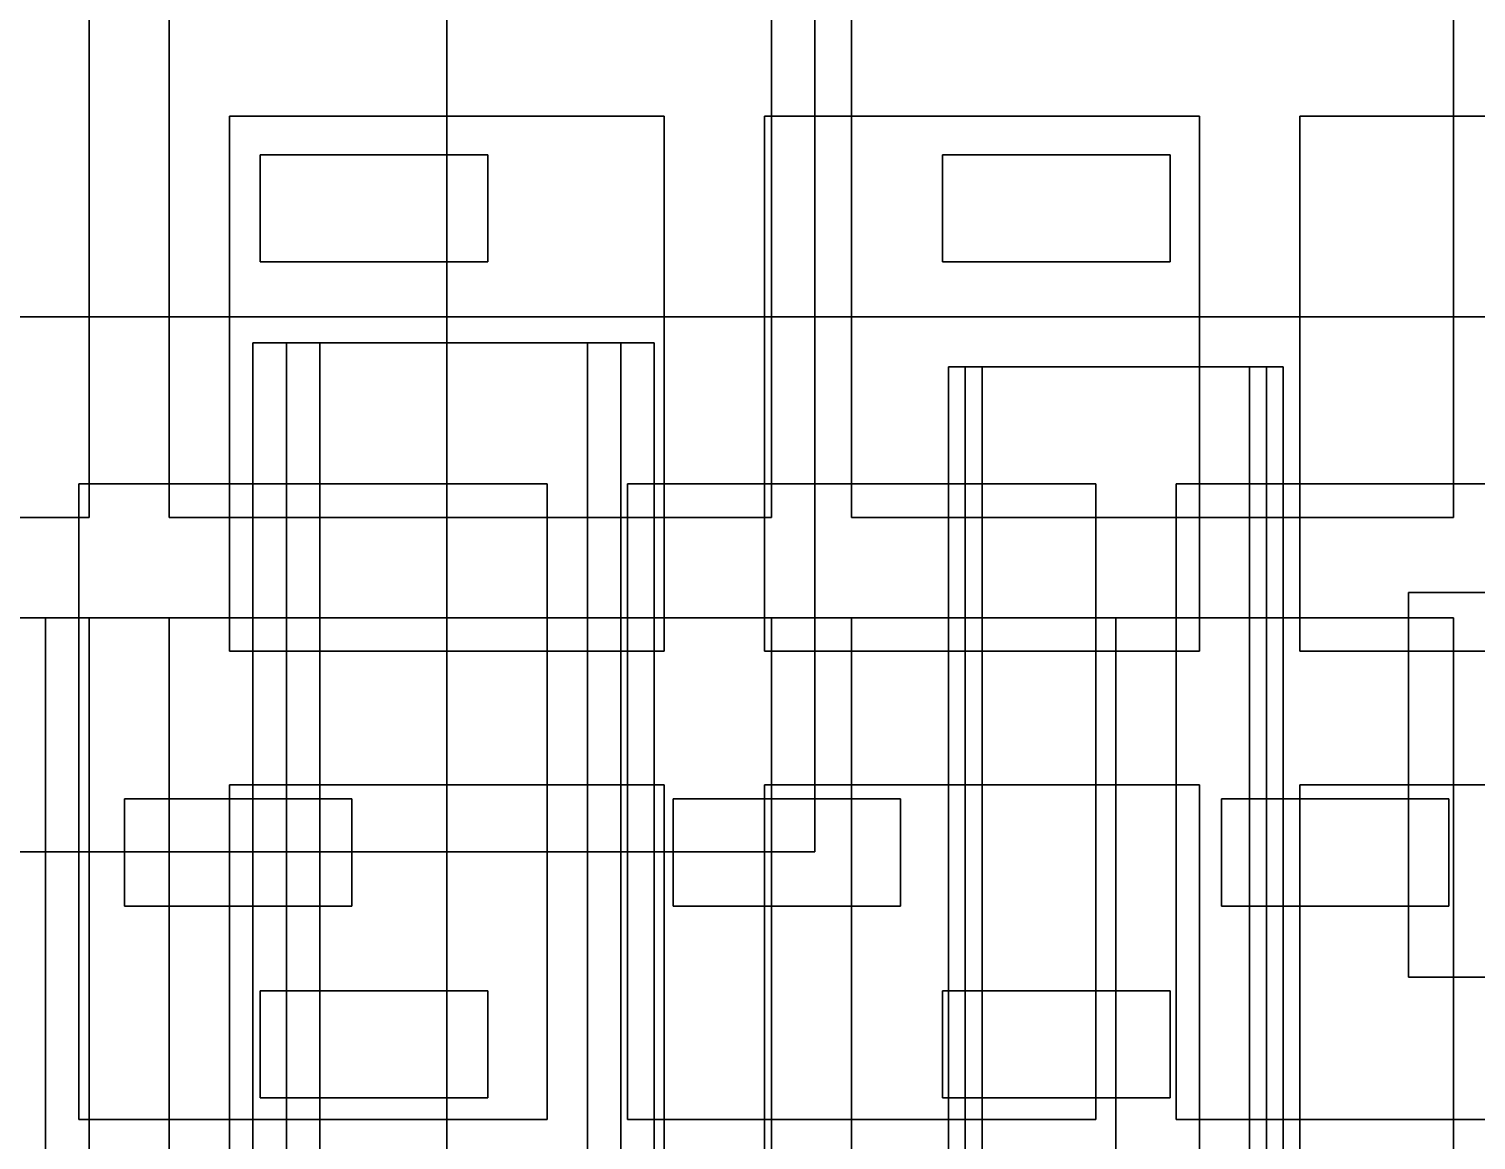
# Model space of a CAD drawing. Header units: feet. Extents: x -228 to 222, y -147 to 142.
# Drawn here: x -142.5 to -99.23, y 27.38 to 60.61 of the extents above; entities that cross this region are included whole.
import ezdxf

# ---------------------------------------------------------------- set-up
doc = ezdxf.new("R2010")
doc.units = ezdxf.units.FT
for name, color, linetype in [('bed', 7, 'CONTINUOUS'), ('corridor_clean', 7, 'CONTINUOUS'), ('corridor_patient', 7, 'CONTINUOUS'), ('corridor_public', 7, 'CONTINUOUS'), ('corridor_restricted', 7, 'CONTINUOUS'), ('corridor_soiled', 7, 'CONTINUOUS'), ('corridor_sterile', 7, 'CONTINUOUS'), ('ed', 7, 'CONTINUOUS'), ('elevator_service', 7, 'CONTINUOUS'), ('floor', 7, 'CONTINUOUS'), ('icu', 7, 'CONTINUOUS'), ('isolation_bed', 7, 'CONTINUOUS'), ('med_surg', 7, 'CONTINUOUS'), ('oncology', 7, 'CONTINUOUS'), ('procedure', 7, 'CONTINUOUS'), ('telemetry', 7, 'CONTINUOUS')]:
    doc.layers.add(name, color=color, linetype=linetype)

msp = doc.modelspace()

# ---------------------------------------------------------------- linework, layer by layer
at = {"layer": 'bed'}
for points in [[(-128.78, 56.84, 63.75), (-135.58, 56.84, 63.75), (-135.58, 56.84, 65.95), (-128.78, 56.84, 65.95)], [(-135.58, 56.84, 63.75), (-135.58, 53.64, 63.75), (-135.58, 53.64, 65.95), (-135.58, 56.84, 65.95)], [(-135.58, 53.64, 65.95), (-128.78, 53.64, 65.95), (-128.78, 56.84, 65.95), (-135.58, 56.84, 65.95)], [(-135.58, 53.64, 63.75), (-135.58, 56.84, 63.75), (-128.78, 56.84, 63.75), (-128.78, 53.64, 63.75)], [(-128.78, 53.64, 63.75), (-128.78, 56.84, 63.75), (-128.78, 56.84, 65.95), (-128.78, 53.64, 65.95)], [(-108.38, 56.84, 63.75), (-115.18, 56.84, 63.75), (-115.18, 56.84, 65.95), (-108.38, 56.84, 65.95)], [(-115.18, 56.84, 63.75), (-115.18, 53.64, 63.75), (-115.18, 53.64, 65.95), (-115.18, 56.84, 65.95)], [(-115.18, 53.64, 65.95), (-108.38, 53.64, 65.95), (-108.38, 56.84, 65.95), (-115.18, 56.84, 65.95)], [(-115.18, 53.64, 63.75), (-115.18, 56.84, 63.75), (-108.38, 56.84, 63.75), (-108.38, 53.64, 63.75)], [(-108.38, 53.64, 63.75), (-108.38, 56.84, 63.75), (-108.38, 56.84, 65.95), (-108.38, 53.64, 65.95)], [(-135.58, 53.64, 63.75), (-128.78, 53.64, 63.75), (-128.78, 53.64, 65.95), (-135.58, 53.64, 65.95)], [(-115.18, 53.64, 63.75), (-108.38, 53.64, 63.75), (-108.38, 53.64, 65.95), (-115.18, 53.64, 65.95)], [(-100.04, 37.58, 108.75), (-106.84, 37.58, 108.75), (-106.84, 37.58, 110.95), (-100.04, 37.58, 110.95)], [(-106.84, 37.58, 108.75), (-106.84, 34.38, 108.75), (-106.84, 34.38, 110.95), (-106.84, 37.58, 110.95)], [(-106.84, 34.38, 110.95), (-100.04, 34.38, 110.95), (-100.04, 37.58, 110.95), (-106.84, 37.58, 110.95)], [(-106.84, 34.38, 108.75), (-106.84, 37.58, 108.75), (-100.04, 37.58, 108.75), (-100.04, 34.38, 108.75)], [(-100.04, 34.38, 108.75), (-100.04, 37.58, 108.75), (-100.04, 37.58, 110.95), (-100.04, 34.38, 110.95)], [(-106.84, 34.38, 108.75), (-100.04, 34.38, 108.75), (-100.04, 34.38, 110.95), (-106.84, 34.38, 110.95)], [(-128.78, 31.84, 63.75), (-135.58, 31.84, 63.75), (-135.58, 31.84, 65.95), (-128.78, 31.84, 65.95)], [(-135.58, 31.84, 63.75), (-135.58, 28.64, 63.75), (-135.58, 28.64, 65.95), (-135.58, 31.84, 65.95)], [(-135.58, 28.64, 65.95), (-128.78, 28.64, 65.95), (-128.78, 31.84, 65.95), (-135.58, 31.84, 65.95)], [(-135.58, 28.64, 63.75), (-135.58, 31.84, 63.75), (-128.78, 31.84, 63.75), (-128.78, 28.64, 63.75)], [(-128.78, 28.64, 63.75), (-128.78, 31.84, 63.75), (-128.78, 31.84, 65.95), (-128.78, 28.64, 65.95)], [(-108.38, 31.84, 63.75), (-115.18, 31.84, 63.75), (-115.18, 31.84, 65.95), (-108.38, 31.84, 65.95)], [(-115.18, 31.84, 63.75), (-115.18, 28.64, 63.75), (-115.18, 28.64, 65.95), (-115.18, 31.84, 65.95)], [(-115.18, 28.64, 65.95), (-108.38, 28.64, 65.95), (-108.38, 31.84, 65.95), (-115.18, 31.84, 65.95)], [(-115.18, 28.64, 63.75), (-115.18, 31.84, 63.75), (-108.38, 31.84, 63.75), (-108.38, 28.64, 63.75)], [(-108.38, 28.64, 63.75), (-108.38, 31.84, 63.75), (-108.38, 31.84, 65.95), (-108.38, 28.64, 65.95)], [(-135.58, 28.64, 63.75), (-128.78, 28.64, 63.75), (-128.78, 28.64, 65.95), (-135.58, 28.64, 65.95)], [(-115.18, 28.64, 63.75), (-108.38, 28.64, 63.75), (-108.38, 28.64, 65.95), (-115.18, 28.64, 65.95)]]:
    msp.add_3dface(points, dxfattribs=at)
at = {"layer": 'corridor_clean'}
for points in [[(-124.8, 51.22, 17.4), (-134.8, 51.22, 17.4), (-134.8, 51.22, 18.6), (-124.8, 51.22, 18.6)], [(-134.8, 51.22, 17.4), (-134.8, -37.78, 17.4), (-134.8, -37.78, 18.6), (-134.8, 51.22, 18.6)], [(-134.8, -37.78, 18.6), (-124.8, -37.78, 18.6), (-124.8, 51.22, 18.6), (-134.8, 51.22, 18.6)], [(-134.8, -37.78, 17.4), (-134.8, 51.22, 17.4), (-124.8, 51.22, 17.4), (-124.8, -37.78, 17.4)], [(-124.8, -37.78, 17.4), (-124.8, 51.22, 17.4), (-124.8, 51.22, 18.6), (-124.8, -37.78, 18.6)], [(-106, 50.5, 212.4), (-114, 50.5, 212.4), (-114, 50.5, 213.6), (-106, 50.5, 213.6)], [(-114, 50.5, 212.4), (-114, -38.5, 212.4), (-114, -38.5, 213.6), (-114, 50.5, 213.6)], [(-114, -38.5, 213.6), (-106, -38.5, 213.6), (-106, 50.5, 213.6), (-114, 50.5, 213.6)], [(-114, -38.5, 212.4), (-114, 50.5, 212.4), (-106, 50.5, 212.4), (-106, -38.5, 212.4)], [(-106, -38.5, 212.4), (-106, 50.5, 212.4), (-106, 50.5, 213.6), (-106, -38.5, 213.6)]]:
    msp.add_3dface(points, dxfattribs=at)
at = {"layer": 'corridor_patient'}
for points in [[(-123.8, 51.22, 32.4), (-135.8, 51.22, 32.4), (-135.8, 51.22, 33.6), (-123.8, 51.22, 33.6)], [(-135.8, 51.22, 32.4), (-135.8, -37.78, 32.4), (-135.8, -37.78, 33.6), (-135.8, 51.22, 33.6)], [(-135.8, -37.78, 33.6), (-123.8, -37.78, 33.6), (-123.8, 51.22, 33.6), (-135.8, 51.22, 33.6)], [(-135.8, -37.78, 32.4), (-135.8, 51.22, 32.4), (-123.8, 51.22, 32.4), (-123.8, -37.78, 32.4)], [(-124.8, 51.22, 32.4), (-134.8, 51.22, 32.4), (-134.8, 51.22, 33.6), (-124.8, 51.22, 33.6)], [(-134.8, 51.22, 32.4), (-134.8, -37.78, 32.4), (-134.8, -37.78, 33.6), (-134.8, 51.22, 33.6)], [(-134.8, -37.78, 33.6), (-124.8, -37.78, 33.6), (-124.8, 51.22, 33.6), (-134.8, 51.22, 33.6)], [(-134.8, -37.78, 32.4), (-134.8, 51.22, 32.4), (-124.8, 51.22, 32.4), (-124.8, -37.78, 32.4)], [(-124.8, -37.78, 32.4), (-124.8, 51.22, 32.4), (-124.8, 51.22, 33.6), (-124.8, -37.78, 33.6)], [(-123.8, -37.78, 32.4), (-123.8, 51.22, 32.4), (-123.8, 51.22, 33.6), (-123.8, -37.78, 33.6)], [(-105, 50.5, 62.4), (-115, 50.5, 62.4), (-115, 50.5, 63.6), (-105, 50.5, 63.6)], [(-115, 50.5, 62.4), (-115, -38.5, 62.4), (-115, -38.5, 63.6), (-115, 50.5, 63.6)], [(-115, -38.5, 63.6), (-105, -38.5, 63.6), (-105, 50.5, 63.6), (-115, 50.5, 63.6)], [(-115, -38.5, 62.4), (-115, 50.5, 62.4), (-105, 50.5, 62.4), (-105, -38.5, 62.4)], [(-105, 50.5, 182.4), (-115, 50.5, 182.4), (-115, 50.5, 183.6), (-105, 50.5, 183.6)], [(-115, 50.5, 182.4), (-115, -38.5, 182.4), (-115, -38.5, 183.6), (-115, 50.5, 183.6)], [(-115, -38.5, 183.6), (-105, -38.5, 183.6), (-105, 50.5, 183.6), (-115, 50.5, 183.6)], [(-115, -38.5, 182.4), (-115, 50.5, 182.4), (-105, 50.5, 182.4), (-105, -38.5, 182.4)], [(-105.5, 50.5, 77.4), (-114.5, 50.5, 77.4), (-114.5, 50.5, 78.6), (-105.5, 50.5, 78.6)], [(-114.5, 50.5, 77.4), (-114.5, -38.5, 77.4), (-114.5, -38.5, 78.6), (-114.5, 50.5, 78.6)], [(-114.5, -38.5, 78.6), (-105.5, -38.5, 78.6), (-105.5, 50.5, 78.6), (-114.5, 50.5, 78.6)], [(-114.5, -38.5, 77.4), (-114.5, 50.5, 77.4), (-105.5, 50.5, 77.4), (-105.5, -38.5, 77.4)], [(-105.5, 50.5, 92.4), (-114.5, 50.5, 92.4), (-114.5, 50.5, 93.6), (-105.5, 50.5, 93.6)], [(-114.5, 50.5, 92.4), (-114.5, -38.5, 92.4), (-114.5, -38.5, 93.6), (-114.5, 50.5, 93.6)], [(-114.5, -38.5, 93.6), (-105.5, -38.5, 93.6), (-105.5, 50.5, 93.6), (-114.5, 50.5, 93.6)], [(-114.5, -38.5, 92.4), (-114.5, 50.5, 92.4), (-105.5, 50.5, 92.4), (-105.5, -38.5, 92.4)], [(-105.5, 50.5, 107.4), (-114.5, 50.5, 107.4), (-114.5, 50.5, 108.6), (-105.5, 50.5, 108.6)], [(-114.5, 50.5, 107.4), (-114.5, -38.5, 107.4), (-114.5, -38.5, 108.6), (-114.5, 50.5, 108.6)], [(-114.5, -38.5, 108.6), (-105.5, -38.5, 108.6), (-105.5, 50.5, 108.6), (-114.5, 50.5, 108.6)], [(-114.5, -38.5, 107.4), (-114.5, 50.5, 107.4), (-105.5, 50.5, 107.4), (-105.5, -38.5, 107.4)], [(-105.5, 50.5, 122.4), (-114.5, 50.5, 122.4), (-114.5, 50.5, 123.6), (-105.5, 50.5, 123.6)], [(-114.5, 50.5, 122.4), (-114.5, -38.5, 122.4), (-114.5, -38.5, 123.6), (-114.5, 50.5, 123.6)], [(-114.5, -38.5, 123.6), (-105.5, -38.5, 123.6), (-105.5, 50.5, 123.6), (-114.5, 50.5, 123.6)], [(-114.5, -38.5, 122.4), (-114.5, 50.5, 122.4), (-105.5, 50.5, 122.4), (-105.5, -38.5, 122.4)], [(-105.5, 50.5, 152.4), (-114.5, 50.5, 152.4), (-114.5, 50.5, 153.6), (-105.5, 50.5, 153.6)], [(-114.5, 50.5, 152.4), (-114.5, -38.5, 152.4), (-114.5, -38.5, 153.6), (-114.5, 50.5, 153.6)], [(-114.5, -38.5, 153.6), (-105.5, -38.5, 153.6), (-105.5, 50.5, 153.6), (-114.5, 50.5, 153.6)], [(-114.5, -38.5, 152.4), (-114.5, 50.5, 152.4), (-105.5, 50.5, 152.4), (-105.5, -38.5, 152.4)], [(-105.5, -38.5, 77.4), (-105.5, 50.5, 77.4), (-105.5, 50.5, 78.6), (-105.5, -38.5, 78.6)], [(-105.5, -38.5, 92.4), (-105.5, 50.5, 92.4), (-105.5, 50.5, 93.6), (-105.5, -38.5, 93.6)], [(-105.5, -38.5, 107.4), (-105.5, 50.5, 107.4), (-105.5, 50.5, 108.6), (-105.5, -38.5, 108.6)], [(-105.5, -38.5, 122.4), (-105.5, 50.5, 122.4), (-105.5, 50.5, 123.6), (-105.5, -38.5, 123.6)], [(-105.5, -38.5, 152.4), (-105.5, 50.5, 152.4), (-105.5, 50.5, 153.6), (-105.5, -38.5, 153.6)], [(-105, -38.5, 62.4), (-105, 50.5, 62.4), (-105, 50.5, 63.6), (-105, -38.5, 63.6)], [(-105, -38.5, 182.4), (-105, 50.5, 182.4), (-105, 50.5, 183.6), (-105, -38.5, 183.6)]]:
    msp.add_3dface(points, dxfattribs=at)
at = {"layer": 'corridor_public'}
for points in [[(-123.8, 51.22, 32.4), (-135.8, 51.22, 32.4), (-135.8, 51.22, 33.6), (-123.8, 51.22, 33.6)], [(-135.8, 51.22, 32.4), (-135.8, -37.78, 32.4), (-135.8, -37.78, 33.6), (-135.8, 51.22, 33.6)], [(-135.8, -37.78, 33.6), (-123.8, -37.78, 33.6), (-123.8, 51.22, 33.6), (-135.8, 51.22, 33.6)], [(-135.8, -37.78, 32.4), (-135.8, 51.22, 32.4), (-123.8, 51.22, 32.4), (-123.8, -37.78, 32.4)], [(-123.8, -37.78, 32.4), (-123.8, 51.22, 32.4), (-123.8, 51.22, 33.6), (-123.8, -37.78, 33.6)], [(-106, 50.5, 77.4), (-114, 50.5, 77.4), (-114, 50.5, 78.6), (-106, 50.5, 78.6)], [(-114, 50.5, 77.4), (-114, -38.5, 77.4), (-114, -38.5, 78.6), (-114, 50.5, 78.6)], [(-114, -38.5, 78.6), (-106, -38.5, 78.6), (-106, 50.5, 78.6), (-114, 50.5, 78.6)], [(-114, -38.5, 77.4), (-114, 50.5, 77.4), (-106, 50.5, 77.4), (-106, -38.5, 77.4)], [(-106, 50.5, 92.4), (-114, 50.5, 92.4), (-114, 50.5, 93.6), (-106, 50.5, 93.6)], [(-114, 50.5, 92.4), (-114, -38.5, 92.4), (-114, -38.5, 93.6), (-114, 50.5, 93.6)], [(-114, -38.5, 93.6), (-106, -38.5, 93.6), (-106, 50.5, 93.6), (-114, 50.5, 93.6)], [(-114, -38.5, 92.4), (-114, 50.5, 92.4), (-106, 50.5, 92.4), (-106, -38.5, 92.4)], [(-106, 50.5, 107.4), (-114, 50.5, 107.4), (-114, 50.5, 108.6), (-106, 50.5, 108.6)], [(-114, 50.5, 107.4), (-114, -38.5, 107.4), (-114, -38.5, 108.6), (-114, 50.5, 108.6)], [(-114, -38.5, 108.6), (-106, -38.5, 108.6), (-106, 50.5, 108.6), (-114, 50.5, 108.6)], [(-114, -38.5, 107.4), (-114, 50.5, 107.4), (-106, 50.5, 107.4), (-106, -38.5, 107.4)], [(-106, 50.5, 152.4), (-114, 50.5, 152.4), (-114, 50.5, 153.6), (-106, 50.5, 153.6)], [(-114, 50.5, 152.4), (-114, -38.5, 152.4), (-114, -38.5, 153.6), (-114, 50.5, 153.6)], [(-114, -38.5, 153.6), (-106, -38.5, 153.6), (-106, 50.5, 153.6), (-114, 50.5, 153.6)], [(-114, -38.5, 152.4), (-114, 50.5, 152.4), (-106, 50.5, 152.4), (-106, -38.5, 152.4)], [(-106, 50.5, 197.4), (-114, 50.5, 197.4), (-114, 50.5, 198.6), (-106, 50.5, 198.6)], [(-114, 50.5, 197.4), (-114, -38.5, 197.4), (-114, -38.5, 198.6), (-114, 50.5, 198.6)], [(-114, -38.5, 198.6), (-106, -38.5, 198.6), (-106, 50.5, 198.6), (-114, 50.5, 198.6)], [(-114, -38.5, 197.4), (-114, 50.5, 197.4), (-106, 50.5, 197.4), (-106, -38.5, 197.4)], [(-106, -38.5, 77.4), (-106, 50.5, 77.4), (-106, 50.5, 78.6), (-106, -38.5, 78.6)], [(-106, -38.5, 92.4), (-106, 50.5, 92.4), (-106, 50.5, 93.6), (-106, -38.5, 93.6)], [(-106, -38.5, 107.4), (-106, 50.5, 107.4), (-106, 50.5, 108.6), (-106, -38.5, 108.6)], [(-106, -38.5, 152.4), (-106, 50.5, 152.4), (-106, 50.5, 153.6), (-106, -38.5, 153.6)], [(-106, -38.5, 197.4), (-106, 50.5, 197.4), (-106, 50.5, 198.6), (-106, -38.5, 198.6)]]:
    msp.add_3dface(points, dxfattribs=at)
at = {"layer": 'corridor_restricted'}
for points in [[(-124.8, 51.22, 47.4), (-134.8, 51.22, 47.4), (-134.8, 51.22, 48.6), (-124.8, 51.22, 48.6)], [(-134.8, 51.22, 47.4), (-134.8, -37.78, 47.4), (-134.8, -37.78, 48.6), (-134.8, 51.22, 48.6)], [(-134.8, -37.78, 48.6), (-124.8, -37.78, 48.6), (-124.8, 51.22, 48.6), (-134.8, 51.22, 48.6)], [(-134.8, -37.78, 47.4), (-134.8, 51.22, 47.4), (-124.8, 51.22, 47.4), (-124.8, -37.78, 47.4)], [(-125.8, 51.22, 2.4), (-133.8, 51.22, 2.4), (-133.8, 51.22, 3.6), (-125.8, 51.22, 3.6)], [(-133.8, 51.22, 2.4), (-133.8, -37.78, 2.4), (-133.8, -37.78, 3.6), (-133.8, 51.22, 3.6)], [(-133.8, -37.78, 3.6), (-125.8, -37.78, 3.6), (-125.8, 51.22, 3.6), (-133.8, 51.22, 3.6)], [(-133.8, -37.78, 2.4), (-133.8, 51.22, 2.4), (-125.8, 51.22, 2.4), (-125.8, -37.78, 2.4)], [(-125.8, -37.78, 2.4), (-125.8, 51.22, 2.4), (-125.8, 51.22, 3.6), (-125.8, -37.78, 3.6)], [(-124.8, -37.78, 47.4), (-124.8, 51.22, 47.4), (-124.8, 51.22, 48.6), (-124.8, -37.78, 48.6)], [(-105.5, 50.5, 137.4), (-114.5, 50.5, 137.4), (-114.5, 50.5, 138.6), (-105.5, 50.5, 138.6)], [(-114.5, 50.5, 137.4), (-114.5, -38.5, 137.4), (-114.5, -38.5, 138.6), (-114.5, 50.5, 138.6)], [(-114.5, -38.5, 138.6), (-105.5, -38.5, 138.6), (-105.5, 50.5, 138.6), (-114.5, 50.5, 138.6)], [(-114.5, -38.5, 137.4), (-114.5, 50.5, 137.4), (-105.5, 50.5, 137.4), (-105.5, -38.5, 137.4)], [(-105.5, 50.5, 167.4), (-114.5, 50.5, 167.4), (-114.5, 50.5, 168.6), (-105.5, 50.5, 168.6)], [(-114.5, 50.5, 167.4), (-114.5, -38.5, 167.4), (-114.5, -38.5, 168.6), (-114.5, 50.5, 168.6)], [(-114.5, -38.5, 168.6), (-105.5, -38.5, 168.6), (-105.5, 50.5, 168.6), (-114.5, 50.5, 168.6)], [(-114.5, -38.5, 167.4), (-114.5, 50.5, 167.4), (-105.5, 50.5, 167.4), (-105.5, -38.5, 167.4)], [(-106, 50.5, 227.4), (-114, 50.5, 227.4), (-114, 50.5, 228.6), (-106, 50.5, 228.6)], [(-114, 50.5, 227.4), (-114, -38.5, 227.4), (-114, -38.5, 228.6), (-114, 50.5, 228.6)], [(-114, -38.5, 228.6), (-106, -38.5, 228.6), (-106, 50.5, 228.6), (-114, 50.5, 228.6)], [(-114, -38.5, 227.4), (-114, 50.5, 227.4), (-106, 50.5, 227.4), (-106, -38.5, 227.4)], [(-106, -38.5, 227.4), (-106, 50.5, 227.4), (-106, 50.5, 228.6), (-106, -38.5, 228.6)], [(-105.5, -38.5, 137.4), (-105.5, 50.5, 137.4), (-105.5, 50.5, 138.6), (-105.5, -38.5, 138.6)], [(-105.5, -38.5, 167.4), (-105.5, 50.5, 167.4), (-105.5, 50.5, 168.6), (-105.5, -38.5, 168.6)]]:
    msp.add_3dface(points, dxfattribs=at)
at = {"layer": 'corridor_soiled'}
for points in [[(-189, 36, 20), (-119, 36, 20), (-119, 72, 20), (-189, 72, 20)], [(-189, 36, 15), (-189, 72, 15), (-119, 72, 15), (-119, 36, 15)], [(-119, 36, 15), (-119, 72, 15), (-119, 72, 20), (-119, 36, 20)], [(-125.8, 51.22, 17.4), (-133.8, 51.22, 17.4), (-133.8, 51.22, 18.6), (-125.8, 51.22, 18.6)], [(-133.8, 51.22, 17.4), (-133.8, -37.78, 17.4), (-133.8, -37.78, 18.6), (-133.8, 51.22, 18.6)], [(-133.8, -37.78, 18.6), (-125.8, -37.78, 18.6), (-125.8, 51.22, 18.6), (-133.8, 51.22, 18.6)], [(-133.8, -37.78, 17.4), (-133.8, 51.22, 17.4), (-125.8, 51.22, 17.4), (-125.8, -37.78, 17.4)], [(-125.8, 51.22, 47.4), (-133.8, 51.22, 47.4), (-133.8, 51.22, 48.6), (-125.8, 51.22, 48.6)], [(-133.8, 51.22, 47.4), (-133.8, -37.78, 47.4), (-133.8, -37.78, 48.6), (-133.8, 51.22, 48.6)], [(-133.8, -37.78, 48.6), (-125.8, -37.78, 48.6), (-125.8, 51.22, 48.6), (-133.8, 51.22, 48.6)], [(-133.8, -37.78, 47.4), (-133.8, 51.22, 47.4), (-125.8, 51.22, 47.4), (-125.8, -37.78, 47.4)], [(-125.8, -37.78, 17.4), (-125.8, 51.22, 17.4), (-125.8, 51.22, 18.6), (-125.8, -37.78, 18.6)], [(-125.8, -37.78, 47.4), (-125.8, 51.22, 47.4), (-125.8, 51.22, 48.6), (-125.8, -37.78, 48.6)], [(-189, 36, 15), (-119, 36, 15), (-119, 36, 20), (-189, 36, 20)]]:
    msp.add_3dface(points, dxfattribs=at)
at = {"layer": 'corridor_sterile'}
for points in [[(-125.8, 51.22, 47.4), (-133.8, 51.22, 47.4), (-133.8, 51.22, 48.6), (-125.8, 51.22, 48.6)], [(-133.8, 51.22, 47.4), (-133.8, -37.78, 47.4), (-133.8, -37.78, 48.6), (-133.8, 51.22, 48.6)], [(-133.8, -37.78, 48.6), (-125.8, -37.78, 48.6), (-125.8, 51.22, 48.6), (-133.8, 51.22, 48.6)], [(-133.8, -37.78, 47.4), (-133.8, 51.22, 47.4), (-125.8, 51.22, 47.4), (-125.8, -37.78, 47.4)], [(-125.8, -37.78, 47.4), (-125.8, 51.22, 47.4), (-125.8, 51.22, 48.6), (-125.8, -37.78, 48.6)]]:
    msp.add_3dface(points, dxfattribs=at)
at = {"layer": 'ed'}
for points in [[(-123.5, 58, 30), (-136.5, 58, 30), (-136.5, 58, 34.6), (-123.5, 58, 34.6)], [(-136.5, 58, 30), (-136.5, 42, 30), (-136.5, 42, 34.6), (-136.5, 58, 34.6)], [(-136.5, 42, 34.6), (-123.5, 42, 34.6), (-123.5, 58, 34.6), (-136.5, 58, 34.6)], [(-136.5, 42, 30), (-136.5, 58, 30), (-123.5, 58, 30), (-123.5, 42, 30)], [(-123.5, 42, 30), (-123.5, 58, 30), (-123.5, 58, 34.6), (-123.5, 42, 34.6)], [(-107.5, 58, 30), (-120.5, 58, 30), (-120.5, 58, 34.6), (-107.5, 58, 34.6)], [(-120.5, 58, 30), (-120.5, 42, 30), (-120.5, 42, 34.6), (-120.5, 58, 34.6)], [(-120.5, 42, 34.6), (-107.5, 42, 34.6), (-107.5, 58, 34.6), (-120.5, 58, 34.6)], [(-120.5, 42, 30), (-120.5, 58, 30), (-107.5, 58, 30), (-107.5, 42, 30)], [(-107.5, 42, 30), (-107.5, 58, 30), (-107.5, 58, 34.6), (-107.5, 42, 34.6)], [(-91.5, 58, 30), (-104.5, 58, 30), (-104.5, 58, 34.6), (-91.5, 58, 34.6)], [(-104.5, 58, 30), (-104.5, 42, 30), (-104.5, 42, 34.6), (-104.5, 58, 34.6)], [(-104.5, 42, 34.6), (-91.5, 42, 34.6), (-91.5, 58, 34.6), (-104.5, 58, 34.6)], [(-104.5, 42, 30), (-104.5, 58, 30), (-91.5, 58, 30), (-91.5, 42, 30)], [(-136.5, 42, 30), (-123.5, 42, 30), (-123.5, 42, 34.6), (-136.5, 42, 34.6)], [(-120.5, 42, 30), (-107.5, 42, 30), (-107.5, 42, 34.6), (-120.5, 42, 34.6)], [(-104.5, 42, 30), (-91.5, 42, 30), (-91.5, 42, 34.6), (-104.5, 42, 34.6)], [(-123.5, 38, 30), (-136.5, 38, 30), (-136.5, 38, 34.6), (-123.5, 38, 34.6)], [(-136.5, 38, 30), (-136.5, 22, 30), (-136.5, 22, 34.6), (-136.5, 38, 34.6)], [(-136.5, 22, 34.6), (-123.5, 22, 34.6), (-123.5, 38, 34.6), (-136.5, 38, 34.6)], [(-136.5, 22, 30), (-136.5, 38, 30), (-123.5, 38, 30), (-123.5, 22, 30)], [(-123.5, 22, 30), (-123.5, 38, 30), (-123.5, 38, 34.6), (-123.5, 22, 34.6)], [(-107.5, 38, 30), (-120.5, 38, 30), (-120.5, 38, 34.6), (-107.5, 38, 34.6)], [(-120.5, 38, 30), (-120.5, 22, 30), (-120.5, 22, 34.6), (-120.5, 38, 34.6)], [(-120.5, 22, 34.6), (-107.5, 22, 34.6), (-107.5, 38, 34.6), (-120.5, 38, 34.6)], [(-120.5, 22, 30), (-120.5, 38, 30), (-107.5, 38, 30), (-107.5, 22, 30)], [(-107.5, 22, 30), (-107.5, 38, 30), (-107.5, 38, 34.6), (-107.5, 22, 34.6)], [(-91.5, 38, 30), (-104.5, 38, 30), (-104.5, 38, 34.6), (-91.5, 38, 34.6)], [(-104.5, 38, 30), (-104.5, 22, 30), (-104.5, 22, 34.6), (-104.5, 38, 34.6)], [(-104.5, 22, 34.6), (-91.5, 22, 34.6), (-91.5, 38, 34.6), (-104.5, 38, 34.6)], [(-104.5, 22, 30), (-104.5, 38, 30), (-91.5, 38, 30), (-91.5, 22, 30)]]:
    msp.add_3dface(points, dxfattribs=at)
at = {"layer": 'elevator_service'}
for points in [[(-90.75, 43.75, 2), (-101.25, 43.75, 2), (-101.25, 43.75, 241), (-90.75, 43.75, 241)], [(-101.25, 43.75, 2), (-101.25, 32.25, 2), (-101.25, 32.25, 241), (-101.25, 43.75, 241)], [(-101.25, 32.25, 241), (-90.75, 32.25, 241), (-90.75, 43.75, 241), (-101.25, 43.75, 241)], [(-101.25, 32.25, 2), (-101.25, 43.75, 2), (-90.75, 43.75, 2), (-90.75, 32.25, 2)], [(-101.25, 32.25, 2), (-90.75, 32.25, 2), (-90.75, 32.25, 241), (-101.25, 32.25, 241)]]:
    msp.add_3dface(points, dxfattribs=at)
at = {"layer": 'floor'}
for points in [[(-215, -135, 0.275), (215, -135, 0.275), (215, 135, 0.275), (-215, 135, 0.275)], [(-215, -135, -0.275), (-215, 135, -0.275), (215, 135, -0.275), (215, -135, -0.275)], [(-215, -135, 15.275), (215, -135, 15.275), (215, 135, 15.275), (-215, 135, 15.275)], [(-215, -135, 14.725), (-215, 135, 14.725), (215, 135, 14.725), (215, -135, 14.725)], [(-215, -135, 30.275), (215, -135, 30.275), (215, 135, 30.275), (-215, 135, 30.275)], [(-215, -135, 29.725), (-215, 135, 29.725), (215, 135, 29.725), (215, -135, 29.725)], [(-215, -135, 45.275), (215, -135, 45.275), (215, 135, 45.275), (-215, 135, 45.275)], [(-215, -135, 44.725), (-215, 135, 44.725), (215, 135, 44.725), (215, -135, 44.725)], [(-215, -135, 60.275), (215, -135, 60.275), (215, 135, 60.275), (-215, 135, 60.275)], [(-215, -135, 59.725), (-215, 135, 59.725), (215, 135, 59.725), (215, -135, 59.725)], [(-165, -105, 75.275), (165, -105, 75.275), (165, 105, 75.275), (-165, 105, 75.275)], [(-165, -105, 74.725), (-165, 105, 74.725), (165, 105, 74.725), (165, -105, 74.725)], [(-165, -105, 90.275), (165, -105, 90.275), (165, 105, 90.275), (-165, 105, 90.275)], [(-165, -105, 89.725), (-165, 105, 89.725), (165, 105, 89.725), (165, -105, 89.725)], [(-165, -105, 105.275), (165, -105, 105.275), (165, 105, 105.275), (-165, 105, 105.275)], [(-165, -105, 104.725), (-165, 105, 104.725), (165, 105, 104.725), (165, -105, 104.725)], [(-165, -105, 120.275), (165, -105, 120.275), (165, 105, 120.275), (-165, 105, 120.275)], [(-165, -105, 119.725), (-165, 105, 119.725), (165, 105, 119.725), (165, -105, 119.725)], [(-165, -105, 135.275), (165, -105, 135.275), (165, 105, 135.275), (-165, 105, 135.275)], [(-165, -105, 134.725), (-165, 105, 134.725), (165, 105, 134.725), (165, -105, 134.725)], [(-165, -105, 150.275), (165, -105, 150.275), (165, 105, 150.275), (-165, 105, 150.275)], [(-165, -105, 149.725), (-165, 105, 149.725), (165, 105, 149.725), (165, -105, 149.725)], [(-165, -105, 165.275), (165, -105, 165.275), (165, 105, 165.275), (-165, 105, 165.275)], [(-165, -105, 164.725), (-165, 105, 164.725), (165, 105, 164.725), (165, -105, 164.725)], [(-165, -105, 180.275), (165, -105, 180.275), (165, 105, 180.275), (-165, 105, 180.275)], [(-165, -105, 179.725), (-165, 105, 179.725), (165, 105, 179.725), (165, -105, 179.725)], [(-165, -95, 195.275), (165, -95, 195.275), (165, 95, 195.275), (-165, 95, 195.275)], [(-165, -95, 194.725), (-165, 95, 194.725), (165, 95, 194.725), (165, -95, 194.725)], [(-165, -95, 210.275), (165, -95, 210.275), (165, 95, 210.275), (-165, 95, 210.275)], [(-165, -95, 209.725), (-165, 95, 209.725), (165, 95, 209.725), (165, -95, 209.725)], [(-130, 75, 224.725), (-130, -75, 224.725), (-130, -75, 225.275), (-130, 75, 225.275)], [(-130, -75, 225.275), (130, -75, 225.275), (130, 75, 225.275), (-130, 75, 225.275)], [(-130, -75, 224.725), (-130, 75, 224.725), (130, 75, 224.725), (130, -75, 224.725)]]:
    msp.add_3dface(points, dxfattribs=at)
at = {"layer": 'icu'}
for points in [[(-202.5, 16, 62.5), (-67.5, 16, 62.5), (-67.5, 100, 62.5), (-202.5, 100, 62.5)], [(-202.5, 16, 60), (-202.5, 100, 60), (-67.5, 100, 60), (-67.5, 16, 60)], [(-158.7, 46, 64.2), (-140.7, 46, 64.2), (-140.7, 68, 64.2), (-158.7, 68, 64.2)], [(-158.7, 46, 60), (-158.7, 68, 60), (-140.7, 68, 60), (-140.7, 46, 60)], [(-140.7, 46, 60), (-140.7, 68, 60), (-140.7, 68, 64.2), (-140.7, 46, 64.2)], [(-138.3, 68, 60), (-138.3, 46, 60), (-138.3, 46, 64.2), (-138.3, 68, 64.2)], [(-138.3, 46, 64.2), (-120.3, 46, 64.2), (-120.3, 68, 64.2), (-138.3, 68, 64.2)], [(-138.3, 46, 60), (-138.3, 68, 60), (-120.3, 68, 60), (-120.3, 46, 60)], [(-120.3, 46, 60), (-120.3, 68, 60), (-120.3, 68, 64.2), (-120.3, 46, 64.2)], [(-117.9, 68, 60), (-117.9, 46, 60), (-117.9, 46, 64.2), (-117.9, 68, 64.2)], [(-117.9, 46, 64.2), (-99.9, 46, 64.2), (-99.9, 68, 64.2), (-117.9, 68, 64.2)], [(-117.9, 46, 60), (-117.9, 68, 60), (-99.9, 68, 60), (-99.9, 46, 60)], [(-99.9, 46, 60), (-99.9, 68, 60), (-99.9, 68, 64.2), (-99.9, 46, 64.2)], [(-158.7, 46, 60), (-140.7, 46, 60), (-140.7, 46, 64.2), (-158.7, 46, 64.2)], [(-138.3, 46, 60), (-120.3, 46, 60), (-120.3, 46, 64.2), (-138.3, 46, 64.2)], [(-117.9, 46, 60), (-99.9, 46, 60), (-99.9, 46, 64.2), (-117.9, 46, 64.2)], [(-140.7, 43, 60), (-158.7, 43, 60), (-158.7, 43, 64.2), (-140.7, 43, 64.2)], [(-158.7, 21, 64.2), (-140.7, 21, 64.2), (-140.7, 43, 64.2), (-158.7, 43, 64.2)], [(-158.7, 21, 60), (-158.7, 43, 60), (-140.7, 43, 60), (-140.7, 21, 60)], [(-140.7, 21, 60), (-140.7, 43, 60), (-140.7, 43, 64.2), (-140.7, 21, 64.2)], [(-120.3, 43, 60), (-138.3, 43, 60), (-138.3, 43, 64.2), (-120.3, 43, 64.2)], [(-138.3, 43, 60), (-138.3, 21, 60), (-138.3, 21, 64.2), (-138.3, 43, 64.2)], [(-138.3, 21, 64.2), (-120.3, 21, 64.2), (-120.3, 43, 64.2), (-138.3, 43, 64.2)], [(-138.3, 21, 60), (-138.3, 43, 60), (-120.3, 43, 60), (-120.3, 21, 60)], [(-120.3, 21, 60), (-120.3, 43, 60), (-120.3, 43, 64.2), (-120.3, 21, 64.2)], [(-99.9, 43, 60), (-117.9, 43, 60), (-117.9, 43, 64.2), (-99.9, 43, 64.2)], [(-117.9, 43, 60), (-117.9, 21, 60), (-117.9, 21, 64.2), (-117.9, 43, 64.2)], [(-117.9, 21, 64.2), (-99.9, 21, 64.2), (-99.9, 43, 64.2), (-117.9, 43, 64.2)], [(-117.9, 21, 60), (-117.9, 43, 60), (-99.9, 43, 60), (-99.9, 21, 60)], [(-99.9, 21, 60), (-99.9, 43, 60), (-99.9, 43, 64.2), (-99.9, 21, 64.2)]]:
    msp.add_3dface(points, dxfattribs=at)
at = {"layer": 'isolation_bed'}
for points in [[(-132.84, 37.58, 78.75), (-139.64, 37.58, 78.75), (-139.64, 37.58, 80.95), (-132.84, 37.58, 80.95)], [(-139.64, 37.58, 78.75), (-139.64, 34.38, 78.75), (-139.64, 34.38, 80.95), (-139.64, 37.58, 80.95)], [(-139.64, 34.38, 80.95), (-132.84, 34.38, 80.95), (-132.84, 37.58, 80.95), (-139.64, 37.58, 80.95)], [(-139.64, 34.38, 78.75), (-139.64, 37.58, 78.75), (-132.84, 37.58, 78.75), (-132.84, 34.38, 78.75)], [(-132.84, 37.58, 93.75), (-139.64, 37.58, 93.75), (-139.64, 37.58, 95.95), (-132.84, 37.58, 95.95)], [(-139.64, 37.58, 93.75), (-139.64, 34.38, 93.75), (-139.64, 34.38, 95.95), (-139.64, 37.58, 95.95)], [(-139.64, 34.38, 95.95), (-132.84, 34.38, 95.95), (-132.84, 37.58, 95.95), (-139.64, 37.58, 95.95)], [(-139.64, 34.38, 93.75), (-139.64, 37.58, 93.75), (-132.84, 37.58, 93.75), (-132.84, 34.38, 93.75)], [(-132.84, 37.58, 108.75), (-139.64, 37.58, 108.75), (-139.64, 37.58, 110.95), (-132.84, 37.58, 110.95)], [(-139.64, 37.58, 108.75), (-139.64, 34.38, 108.75), (-139.64, 34.38, 110.95), (-139.64, 37.58, 110.95)], [(-139.64, 34.38, 110.95), (-132.84, 34.38, 110.95), (-132.84, 37.58, 110.95), (-139.64, 37.58, 110.95)], [(-139.64, 34.38, 108.75), (-139.64, 37.58, 108.75), (-132.84, 37.58, 108.75), (-132.84, 34.38, 108.75)], [(-132.84, 37.58, 123.75), (-139.64, 37.58, 123.75), (-139.64, 37.58, 125.95), (-132.84, 37.58, 125.95)], [(-139.64, 37.58, 123.75), (-139.64, 34.38, 123.75), (-139.64, 34.38, 125.95), (-139.64, 37.58, 125.95)], [(-139.64, 34.38, 125.95), (-132.84, 34.38, 125.95), (-132.84, 37.58, 125.95), (-139.64, 37.58, 125.95)], [(-139.64, 34.38, 123.75), (-139.64, 37.58, 123.75), (-132.84, 37.58, 123.75), (-132.84, 34.38, 123.75)], [(-132.84, 37.58, 168.75), (-139.64, 37.58, 168.75), (-139.64, 37.58, 170.95), (-132.84, 37.58, 170.95)], [(-139.64, 37.58, 168.75), (-139.64, 34.38, 168.75), (-139.64, 34.38, 170.95), (-139.64, 37.58, 170.95)], [(-139.64, 34.38, 170.95), (-132.84, 34.38, 170.95), (-132.84, 37.58, 170.95), (-139.64, 37.58, 170.95)], [(-139.64, 34.38, 168.75), (-139.64, 37.58, 168.75), (-132.84, 37.58, 168.75), (-132.84, 34.38, 168.75)], [(-132.84, 34.38, 78.75), (-132.84, 37.58, 78.75), (-132.84, 37.58, 80.95), (-132.84, 34.38, 80.95)], [(-132.84, 34.38, 93.75), (-132.84, 37.58, 93.75), (-132.84, 37.58, 95.95), (-132.84, 34.38, 95.95)], [(-132.84, 34.38, 108.75), (-132.84, 37.58, 108.75), (-132.84, 37.58, 110.95), (-132.84, 34.38, 110.95)], [(-132.84, 34.38, 123.75), (-132.84, 37.58, 123.75), (-132.84, 37.58, 125.95), (-132.84, 34.38, 125.95)], [(-132.84, 34.38, 168.75), (-132.84, 37.58, 168.75), (-132.84, 37.58, 170.95), (-132.84, 34.38, 170.95)], [(-116.44, 37.58, 78.75), (-123.24, 37.58, 78.75), (-123.24, 37.58, 80.95), (-116.44, 37.58, 80.95)], [(-123.24, 37.58, 78.75), (-123.24, 34.38, 78.75), (-123.24, 34.38, 80.95), (-123.24, 37.58, 80.95)], [(-123.24, 34.38, 80.95), (-116.44, 34.38, 80.95), (-116.44, 37.58, 80.95), (-123.24, 37.58, 80.95)], [(-123.24, 34.38, 78.75), (-123.24, 37.58, 78.75), (-116.44, 37.58, 78.75), (-116.44, 34.38, 78.75)], [(-116.44, 37.58, 93.75), (-123.24, 37.58, 93.75), (-123.24, 37.58, 95.95), (-116.44, 37.58, 95.95)], [(-123.24, 37.58, 93.75), (-123.24, 34.38, 93.75), (-123.24, 34.38, 95.95), (-123.24, 37.58, 95.95)], [(-123.24, 34.38, 95.95), (-116.44, 34.38, 95.95), (-116.44, 37.58, 95.95), (-123.24, 37.58, 95.95)], [(-123.24, 34.38, 93.75), (-123.24, 37.58, 93.75), (-116.44, 37.58, 93.75), (-116.44, 34.38, 93.75)], [(-116.44, 37.58, 108.75), (-123.24, 37.58, 108.75), (-123.24, 37.58, 110.95), (-116.44, 37.58, 110.95)], [(-123.24, 37.58, 108.75), (-123.24, 34.38, 108.75), (-123.24, 34.38, 110.95), (-123.24, 37.58, 110.95)], [(-123.24, 34.38, 110.95), (-116.44, 34.38, 110.95), (-116.44, 37.58, 110.95), (-123.24, 37.58, 110.95)], [(-123.24, 34.38, 108.75), (-123.24, 37.58, 108.75), (-116.44, 37.58, 108.75), (-116.44, 34.38, 108.75)], [(-116.44, 37.58, 123.75), (-123.24, 37.58, 123.75), (-123.24, 37.58, 125.95), (-116.44, 37.58, 125.95)], [(-123.24, 37.58, 123.75), (-123.24, 34.38, 123.75), (-123.24, 34.38, 125.95), (-123.24, 37.58, 125.95)], [(-123.24, 34.38, 125.95), (-116.44, 34.38, 125.95), (-116.44, 37.58, 125.95), (-123.24, 37.58, 125.95)], [(-123.24, 34.38, 123.75), (-123.24, 37.58, 123.75), (-116.44, 37.58, 123.75), (-116.44, 34.38, 123.75)], [(-116.44, 37.58, 168.75), (-123.24, 37.58, 168.75), (-123.24, 37.58, 170.95), (-116.44, 37.58, 170.95)], [(-123.24, 37.58, 168.75), (-123.24, 34.38, 168.75), (-123.24, 34.38, 170.95), (-123.24, 37.58, 170.95)], [(-123.24, 34.38, 170.95), (-116.44, 34.38, 170.95), (-116.44, 37.58, 170.95), (-123.24, 37.58, 170.95)], [(-123.24, 34.38, 168.75), (-123.24, 37.58, 168.75), (-116.44, 37.58, 168.75), (-116.44, 34.38, 168.75)], [(-116.44, 34.38, 78.75), (-116.44, 37.58, 78.75), (-116.44, 37.58, 80.95), (-116.44, 34.38, 80.95)], [(-116.44, 34.38, 93.75), (-116.44, 37.58, 93.75), (-116.44, 37.58, 95.95), (-116.44, 34.38, 95.95)], [(-116.44, 34.38, 108.75), (-116.44, 37.58, 108.75), (-116.44, 37.58, 110.95), (-116.44, 34.38, 110.95)], [(-116.44, 34.38, 123.75), (-116.44, 37.58, 123.75), (-116.44, 37.58, 125.95), (-116.44, 34.38, 125.95)], [(-116.44, 34.38, 168.75), (-116.44, 37.58, 168.75), (-116.44, 37.58, 170.95), (-116.44, 34.38, 170.95)], [(-100.04, 37.58, 78.75), (-106.84, 37.58, 78.75), (-106.84, 37.58, 80.95), (-100.04, 37.58, 80.95)], [(-106.84, 37.58, 78.75), (-106.84, 34.38, 78.75), (-106.84, 34.38, 80.95), (-106.84, 37.58, 80.95)], [(-106.84, 34.38, 80.95), (-100.04, 34.38, 80.95), (-100.04, 37.58, 80.95), (-106.84, 37.58, 80.95)], [(-106.84, 34.38, 78.75), (-106.84, 37.58, 78.75), (-100.04, 37.58, 78.75), (-100.04, 34.38, 78.75)], [(-100.04, 37.58, 93.75), (-106.84, 37.58, 93.75), (-106.84, 37.58, 95.95), (-100.04, 37.58, 95.95)], [(-106.84, 37.58, 93.75), (-106.84, 34.38, 93.75), (-106.84, 34.38, 95.95), (-106.84, 37.58, 95.95)], [(-106.84, 34.38, 95.95), (-100.04, 34.38, 95.95), (-100.04, 37.58, 95.95), (-106.84, 37.58, 95.95)], [(-106.84, 34.38, 93.75), (-106.84, 37.58, 93.75), (-100.04, 37.58, 93.75), (-100.04, 34.38, 93.75)], [(-100.04, 37.58, 123.75), (-106.84, 37.58, 123.75), (-106.84, 37.58, 125.95), (-100.04, 37.58, 125.95)], [(-106.84, 37.58, 123.75), (-106.84, 34.38, 123.75), (-106.84, 34.38, 125.95), (-106.84, 37.58, 125.95)], [(-106.84, 34.38, 125.95), (-100.04, 34.38, 125.95), (-100.04, 37.58, 125.95), (-106.84, 37.58, 125.95)], [(-106.84, 34.38, 123.75), (-106.84, 37.58, 123.75), (-100.04, 37.58, 123.75), (-100.04, 34.38, 123.75)], [(-100.04, 37.58, 168.75), (-106.84, 37.58, 168.75), (-106.84, 37.58, 170.95), (-100.04, 37.58, 170.95)], [(-106.84, 37.58, 168.75), (-106.84, 34.38, 168.75), (-106.84, 34.38, 170.95), (-106.84, 37.58, 170.95)], [(-106.84, 34.38, 170.95), (-100.04, 34.38, 170.95), (-100.04, 37.58, 170.95), (-106.84, 37.58, 170.95)], [(-106.84, 34.38, 168.75), (-106.84, 37.58, 168.75), (-100.04, 37.58, 168.75), (-100.04, 34.38, 168.75)], [(-100.04, 34.38, 78.75), (-100.04, 37.58, 78.75), (-100.04, 37.58, 80.95), (-100.04, 34.38, 80.95)], [(-100.04, 34.38, 93.75), (-100.04, 37.58, 93.75), (-100.04, 37.58, 95.95), (-100.04, 34.38, 95.95)], [(-100.04, 34.38, 123.75), (-100.04, 37.58, 123.75), (-100.04, 37.58, 125.95), (-100.04, 34.38, 125.95)], [(-100.04, 34.38, 168.75), (-100.04, 37.58, 168.75), (-100.04, 37.58, 170.95), (-100.04, 34.38, 170.95)], [(-139.64, 34.38, 78.75), (-132.84, 34.38, 78.75), (-132.84, 34.38, 80.95), (-139.64, 34.38, 80.95)], [(-139.64, 34.38, 93.75), (-132.84, 34.38, 93.75), (-132.84, 34.38, 95.95), (-139.64, 34.38, 95.95)], [(-139.64, 34.38, 108.75), (-132.84, 34.38, 108.75), (-132.84, 34.38, 110.95), (-139.64, 34.38, 110.95)], [(-139.64, 34.38, 123.75), (-132.84, 34.38, 123.75), (-132.84, 34.38, 125.95), (-139.64, 34.38, 125.95)], [(-139.64, 34.38, 168.75), (-132.84, 34.38, 168.75), (-132.84, 34.38, 170.95), (-139.64, 34.38, 170.95)], [(-123.24, 34.38, 78.75), (-116.44, 34.38, 78.75), (-116.44, 34.38, 80.95), (-123.24, 34.38, 80.95)], [(-123.24, 34.38, 93.75), (-116.44, 34.38, 93.75), (-116.44, 34.38, 95.95), (-123.24, 34.38, 95.95)], [(-123.24, 34.38, 108.75), (-116.44, 34.38, 108.75), (-116.44, 34.38, 110.95), (-123.24, 34.38, 110.95)], [(-123.24, 34.38, 123.75), (-116.44, 34.38, 123.75), (-116.44, 34.38, 125.95), (-123.24, 34.38, 125.95)], [(-123.24, 34.38, 168.75), (-116.44, 34.38, 168.75), (-116.44, 34.38, 170.95), (-123.24, 34.38, 170.95)], [(-106.84, 34.38, 78.75), (-100.04, 34.38, 78.75), (-100.04, 34.38, 80.95), (-106.84, 34.38, 80.95)], [(-106.84, 34.38, 93.75), (-100.04, 34.38, 93.75), (-100.04, 34.38, 95.95), (-106.84, 34.38, 95.95)], [(-106.84, 34.38, 123.75), (-100.04, 34.38, 123.75), (-100.04, 34.38, 125.95), (-106.84, 34.38, 125.95)], [(-106.84, 34.38, 168.75), (-100.04, 34.38, 168.75), (-100.04, 34.38, 170.95), (-106.84, 34.38, 170.95)]]:
    msp.add_3dface(points, dxfattribs=at)
at = {"layer": 'med_surg'}
for points in [[(-18, 52, 75), (-146, 52, 75), (-146, 52, 77.5), (-18, 52, 77.5)], [(-146, -52, 77.5), (-18, -52, 77.5), (-18, 52, 77.5), (-146, 52, 77.5)], [(-146, -52, 75), (-146, 52, 75), (-18, 52, 75), (-18, -52, 75)], [(-18, 52, 90), (-146, 52, 90), (-146, 52, 92.5), (-18, 52, 92.5)], [(-146, -52, 92.5), (-18, -52, 92.5), (-18, 52, 92.5), (-146, 52, 92.5)], [(-146, -52, 90), (-146, 52, 90), (-18, 52, 90), (-18, -52, 90)], [(-18, 52, 105), (-146, 52, 105), (-146, 52, 107.5), (-18, 52, 107.5)], [(-146, -52, 107.5), (-18, -52, 107.5), (-18, 52, 107.5), (-146, 52, 107.5)], [(-146, -52, 105), (-146, 52, 105), (-18, 52, 105), (-18, -52, 105)], [(-127, 47, 75), (-141, 47, 75), (-141, 47, 79.2), (-127, 47, 79.2)], [(-141, 47, 75), (-141, 28, 75), (-141, 28, 79.2), (-141, 47, 79.2)], [(-141, 28, 79.2), (-127, 28, 79.2), (-127, 47, 79.2), (-141, 47, 79.2)], [(-141, 28, 75), (-141, 47, 75), (-127, 47, 75), (-127, 28, 75)], [(-127, 47, 90), (-141, 47, 90), (-141, 47, 94.2), (-127, 47, 94.2)], [(-141, 47, 90), (-141, 28, 90), (-141, 28, 94.2), (-141, 47, 94.2)], [(-141, 28, 94.2), (-127, 28, 94.2), (-127, 47, 94.2), (-141, 47, 94.2)], [(-141, 28, 90), (-141, 47, 90), (-127, 47, 90), (-127, 28, 90)], [(-127, 47, 105), (-141, 47, 105), (-141, 47, 109.2), (-127, 47, 109.2)], [(-141, 47, 105), (-141, 28, 105), (-141, 28, 109.2), (-141, 47, 109.2)], [(-141, 28, 109.2), (-127, 28, 109.2), (-127, 47, 109.2), (-141, 47, 109.2)], [(-141, 28, 105), (-141, 47, 105), (-127, 47, 105), (-127, 28, 105)], [(-127, 28, 75), (-127, 47, 75), (-127, 47, 79.2), (-127, 28, 79.2)], [(-127, 28, 90), (-127, 47, 90), (-127, 47, 94.2), (-127, 28, 94.2)], [(-127, 28, 105), (-127, 47, 105), (-127, 47, 109.2), (-127, 28, 109.2)], [(-110.6, 47, 75), (-124.6, 47, 75), (-124.6, 47, 79.2), (-110.6, 47, 79.2)], [(-124.6, 47, 75), (-124.6, 28, 75), (-124.6, 28, 79.2), (-124.6, 47, 79.2)], [(-124.6, 28, 79.2), (-110.6, 28, 79.2), (-110.6, 47, 79.2), (-124.6, 47, 79.2)], [(-124.6, 28, 75), (-124.6, 47, 75), (-110.6, 47, 75), (-110.6, 28, 75)], [(-110.6, 47, 90), (-124.6, 47, 90), (-124.6, 47, 94.2), (-110.6, 47, 94.2)], [(-124.6, 47, 90), (-124.6, 28, 90), (-124.6, 28, 94.2), (-124.6, 47, 94.2)], [(-124.6, 28, 94.2), (-110.6, 28, 94.2), (-110.6, 47, 94.2), (-124.6, 47, 94.2)], [(-124.6, 28, 90), (-124.6, 47, 90), (-110.6, 47, 90), (-110.6, 28, 90)], [(-110.6, 47, 105), (-124.6, 47, 105), (-124.6, 47, 109.2), (-110.6, 47, 109.2)], [(-124.6, 47, 105), (-124.6, 28, 105), (-124.6, 28, 109.2), (-124.6, 47, 109.2)], [(-124.6, 28, 109.2), (-110.6, 28, 109.2), (-110.6, 47, 109.2), (-124.6, 47, 109.2)], [(-124.6, 28, 105), (-124.6, 47, 105), (-110.6, 47, 105), (-110.6, 28, 105)], [(-110.6, 28, 75), (-110.6, 47, 75), (-110.6, 47, 79.2), (-110.6, 28, 79.2)], [(-110.6, 28, 90), (-110.6, 47, 90), (-110.6, 47, 94.2), (-110.6, 28, 94.2)], [(-110.6, 28, 105), (-110.6, 47, 105), (-110.6, 47, 109.2), (-110.6, 28, 109.2)], [(-94.2, 47, 75), (-108.2, 47, 75), (-108.2, 47, 79.2), (-94.2, 47, 79.2)], [(-108.2, 47, 75), (-108.2, 28, 75), (-108.2, 28, 79.2), (-108.2, 47, 79.2)], [(-108.2, 28, 79.2), (-94.2, 28, 79.2), (-94.2, 47, 79.2), (-108.2, 47, 79.2)], [(-108.2, 28, 75), (-108.2, 47, 75), (-94.2, 47, 75), (-94.2, 28, 75)], [(-94.2, 47, 90), (-108.2, 47, 90), (-108.2, 47, 94.2), (-94.2, 47, 94.2)], [(-108.2, 47, 90), (-108.2, 28, 90), (-108.2, 28, 94.2), (-108.2, 47, 94.2)], [(-108.2, 28, 94.2), (-94.2, 28, 94.2), (-94.2, 47, 94.2), (-108.2, 47, 94.2)], [(-108.2, 28, 90), (-108.2, 47, 90), (-94.2, 47, 90), (-94.2, 28, 90)], [(-94.2, 47, 105), (-108.2, 47, 105), (-108.2, 47, 109.2), (-94.2, 47, 109.2)], [(-108.2, 47, 105), (-108.2, 28, 105), (-108.2, 28, 109.2), (-108.2, 47, 109.2)], [(-108.2, 28, 109.2), (-94.2, 28, 109.2), (-94.2, 47, 109.2), (-108.2, 47, 109.2)], [(-108.2, 28, 105), (-108.2, 47, 105), (-94.2, 47, 105), (-94.2, 28, 105)], [(-141, 28, 75), (-127, 28, 75), (-127, 28, 79.2), (-141, 28, 79.2)], [(-141, 28, 90), (-127, 28, 90), (-127, 28, 94.2), (-141, 28, 94.2)], [(-141, 28, 105), (-127, 28, 105), (-127, 28, 109.2), (-141, 28, 109.2)], [(-124.6, 28, 75), (-110.6, 28, 75), (-110.6, 28, 79.2), (-124.6, 28, 79.2)], [(-124.6, 28, 90), (-110.6, 28, 90), (-110.6, 28, 94.2), (-124.6, 28, 94.2)], [(-124.6, 28, 105), (-110.6, 28, 105), (-110.6, 28, 109.2), (-124.6, 28, 109.2)], [(-108.2, 28, 75), (-94.2, 28, 75), (-94.2, 28, 79.2), (-108.2, 28, 79.2)], [(-108.2, 28, 90), (-94.2, 28, 90), (-94.2, 28, 94.2), (-108.2, 28, 94.2)], [(-108.2, 28, 105), (-94.2, 28, 105), (-94.2, 28, 109.2), (-108.2, 28, 109.2)]]:
    msp.add_3dface(points, dxfattribs=at)
at = {"layer": 'oncology'}
for points in [[(-18, 52, 165), (-146, 52, 165), (-146, 52, 167.5), (-18, 52, 167.5)], [(-146, -52, 167.5), (-18, -52, 167.5), (-18, 52, 167.5), (-146, 52, 167.5)], [(-146, -52, 165), (-146, 52, 165), (-18, 52, 165), (-18, -52, 165)], [(-127, 47, 165), (-141, 47, 165), (-141, 47, 169.2), (-127, 47, 169.2)], [(-141, 47, 165), (-141, 28, 165), (-141, 28, 169.2), (-141, 47, 169.2)], [(-141, 28, 169.2), (-127, 28, 169.2), (-127, 47, 169.2), (-141, 47, 169.2)], [(-141, 28, 165), (-141, 47, 165), (-127, 47, 165), (-127, 28, 165)], [(-127, 28, 165), (-127, 47, 165), (-127, 47, 169.2), (-127, 28, 169.2)], [(-110.6, 47, 165), (-124.6, 47, 165), (-124.6, 47, 169.2), (-110.6, 47, 169.2)], [(-124.6, 47, 165), (-124.6, 28, 165), (-124.6, 28, 169.2), (-124.6, 47, 169.2)], [(-124.6, 28, 169.2), (-110.6, 28, 169.2), (-110.6, 47, 169.2), (-124.6, 47, 169.2)], [(-124.6, 28, 165), (-124.6, 47, 165), (-110.6, 47, 165), (-110.6, 28, 165)], [(-110.6, 28, 165), (-110.6, 47, 165), (-110.6, 47, 169.2), (-110.6, 28, 169.2)], [(-94.2, 47, 165), (-108.2, 47, 165), (-108.2, 47, 169.2), (-94.2, 47, 169.2)], [(-108.2, 47, 165), (-108.2, 28, 165), (-108.2, 28, 169.2), (-108.2, 47, 169.2)], [(-108.2, 28, 169.2), (-94.2, 28, 169.2), (-94.2, 47, 169.2), (-108.2, 47, 169.2)], [(-108.2, 28, 165), (-108.2, 47, 165), (-94.2, 47, 165), (-94.2, 28, 165)], [(-141, 28, 165), (-127, 28, 165), (-127, 28, 169.2), (-141, 28, 169.2)], [(-124.6, 28, 165), (-110.6, 28, 165), (-110.6, 28, 169.2), (-124.6, 28, 169.2)], [(-108.2, 28, 165), (-94.2, 28, 165), (-94.2, 28, 169.2), (-108.2, 28, 169.2)]]:
    msp.add_3dface(points, dxfattribs=at)
at = {"layer": 'procedure'}
for points in [[(-110, 43, 45), (-142, 43, 45), (-142, 43, 50.4), (-110, 43, 50.4)], [(-142, 43, 45), (-142, 13, 45), (-142, 13, 50.4), (-142, 43, 50.4)], [(-142, 13, 50.4), (-110, 13, 50.4), (-110, 43, 50.4), (-142, 43, 50.4)], [(-142, 13, 45), (-142, 43, 45), (-110, 43, 45), (-110, 13, 45)], [(-110, 13, 45), (-110, 43, 45), (-110, 43, 50.4), (-110, 13, 50.4)]]:
    msp.add_3dface(points, dxfattribs=at)
at = {"layer": 'telemetry'}
for points in [[(-18, 52, 120), (-146, 52, 120), (-146, 52, 122.5), (-18, 52, 122.5)], [(-146, -52, 122.5), (-18, -52, 122.5), (-18, 52, 122.5), (-146, 52, 122.5)], [(-146, -52, 120), (-146, 52, 120), (-18, 52, 120), (-18, -52, 120)], [(-127, 47, 120), (-141, 47, 120), (-141, 47, 124.2), (-127, 47, 124.2)], [(-141, 47, 120), (-141, 28, 120), (-141, 28, 124.2), (-141, 47, 124.2)], [(-141, 28, 124.2), (-127, 28, 124.2), (-127, 47, 124.2), (-141, 47, 124.2)], [(-141, 28, 120), (-141, 47, 120), (-127, 47, 120), (-127, 28, 120)], [(-127, 28, 120), (-127, 47, 120), (-127, 47, 124.2), (-127, 28, 124.2)], [(-110.6, 47, 120), (-124.6, 47, 120), (-124.6, 47, 124.2), (-110.6, 47, 124.2)], [(-124.6, 47, 120), (-124.6, 28, 120), (-124.6, 28, 124.2), (-124.6, 47, 124.2)], [(-124.6, 28, 124.2), (-110.6, 28, 124.2), (-110.6, 47, 124.2), (-124.6, 47, 124.2)], [(-124.6, 28, 120), (-124.6, 47, 120), (-110.6, 47, 120), (-110.6, 28, 120)], [(-110.6, 28, 120), (-110.6, 47, 120), (-110.6, 47, 124.2), (-110.6, 28, 124.2)], [(-94.2, 47, 120), (-108.2, 47, 120), (-108.2, 47, 124.2), (-94.2, 47, 124.2)], [(-108.2, 47, 120), (-108.2, 28, 120), (-108.2, 28, 124.2), (-108.2, 47, 124.2)], [(-108.2, 28, 124.2), (-94.2, 28, 124.2), (-94.2, 47, 124.2), (-108.2, 47, 124.2)], [(-108.2, 28, 120), (-108.2, 47, 120), (-94.2, 47, 120), (-94.2, 28, 120)], [(-141, 28, 120), (-127, 28, 120), (-127, 28, 124.2), (-141, 28, 124.2)], [(-124.6, 28, 120), (-110.6, 28, 120), (-110.6, 28, 124.2), (-124.6, 28, 124.2)], [(-108.2, 28, 120), (-94.2, 28, 120), (-94.2, 28, 124.2), (-108.2, 28, 124.2)]]:
    msp.add_3dface(points, dxfattribs=at)

doc.saveas('drawing.dxf')
